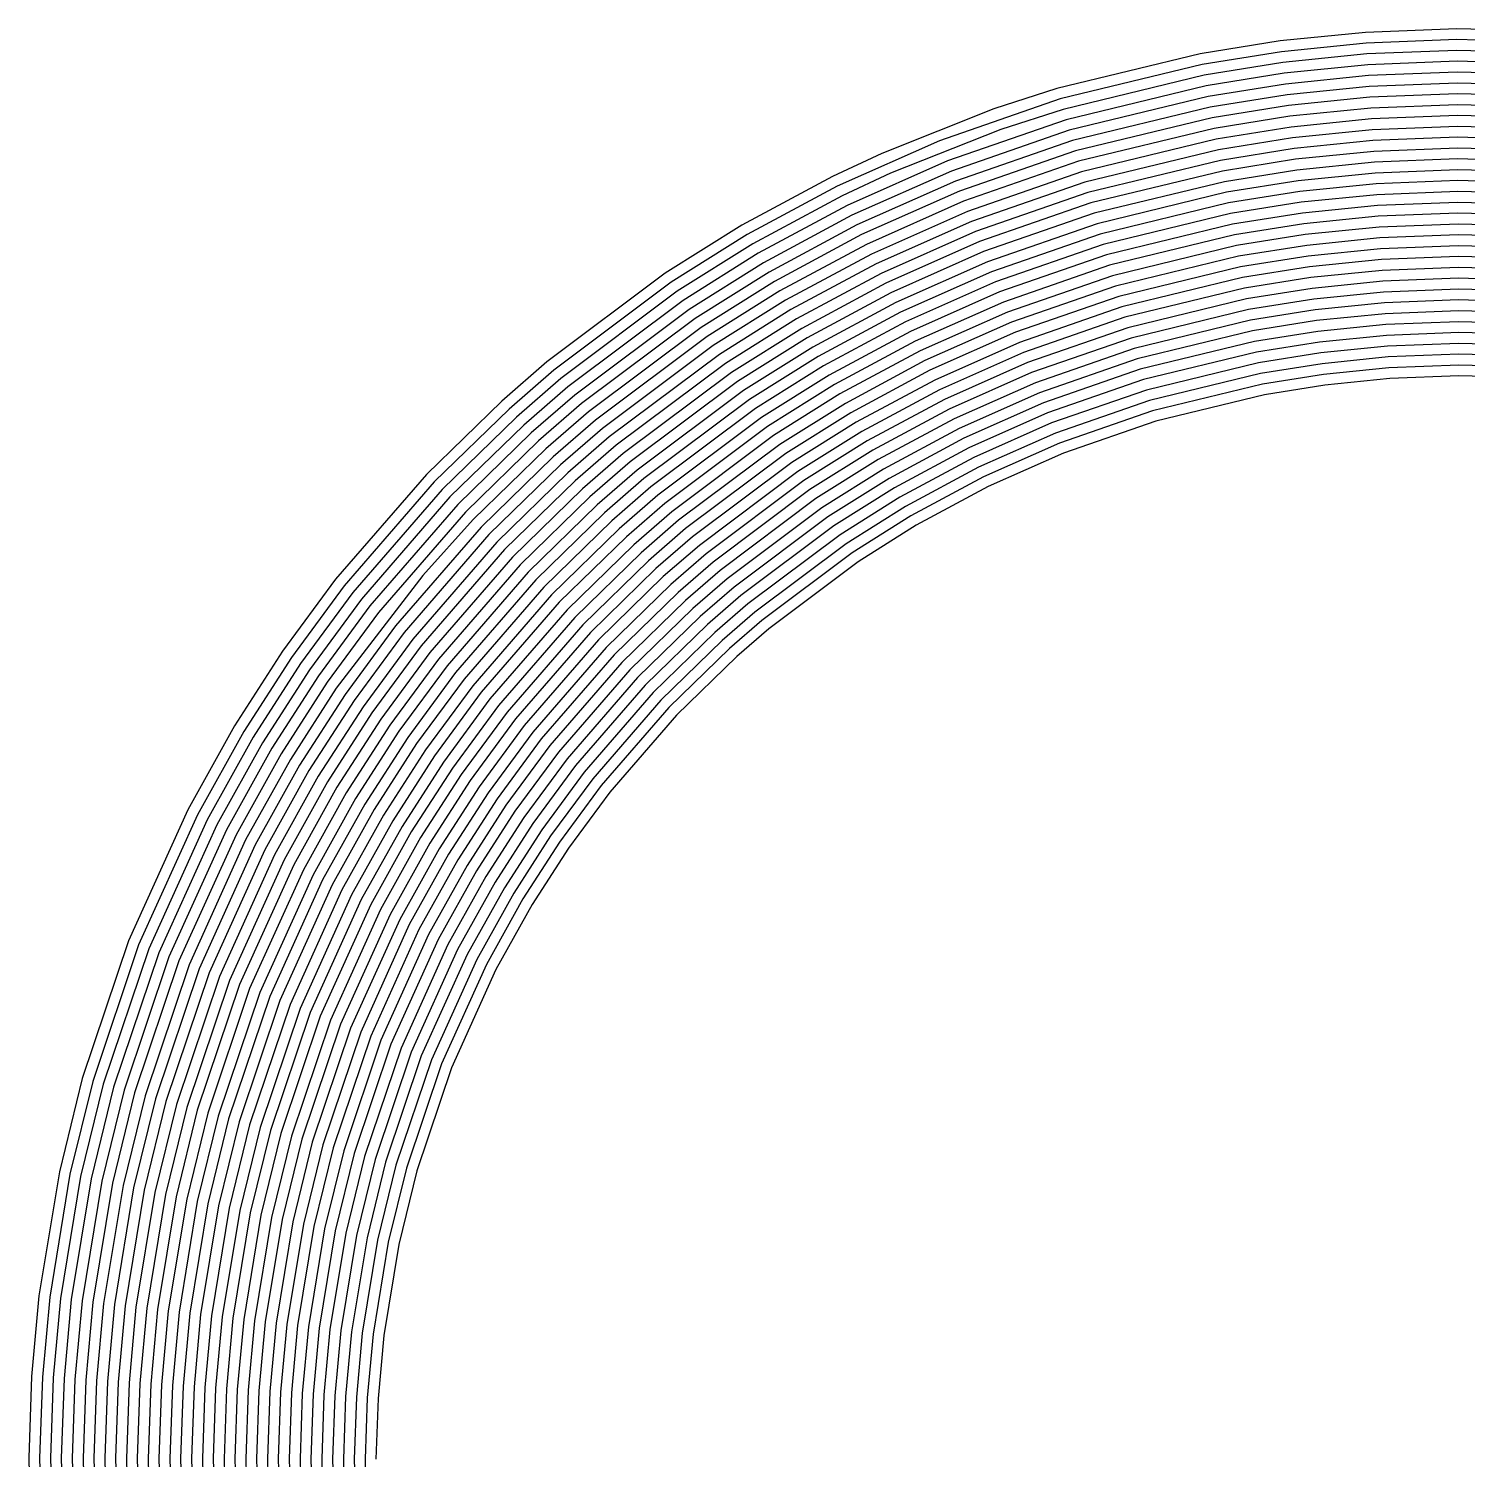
# Model space of a CAD drawing. Header units: metres. Extents: x -19 to 19, y -19.6 to 19.6.
# Drawn here: x 1.018 to 4.997, y -5.221 to -1.264 of the extents above; entities that cross this region are included whole.
import ezdxf

# ---------------------------------------------------------------- set-up
doc = ezdxf.new("R2010")
doc.units = ezdxf.units.M

msp = doc.modelspace()

# ---------------------------------------------------------------- linework, layer by layer
for p, q in [((4.968472, -1.26354, 0.683456), (4.715559, -1.273458, 0.683336)), ((5.239365, -1.27077, 0.683346), (4.968472, -1.26354, 0.683456)), ((4.479372, -1.297357, 0.683025), (4.258759, -1.332679, 0.682552)), ((4.715559, -1.273458, 0.683336), (4.479372, -1.297357, 0.683025)), ((4.717659, -1.303395, 0.682837), (4.483257, -1.327113, 0.682524)), ((4.968659, -1.293552, 0.682958), (4.717659, -1.303395, 0.682837)), ((5.237505, -1.300727, 0.682847), (4.968659, -1.293552, 0.682958)), ((4.258759, -1.332679, 0.682552), (3.862293, -1.428908, 0.681209)), ((4.483257, -1.327113, 0.682524), (4.264311, -1.362168, 0.682049)), ((4.719759, -1.333331, 0.682338), (4.487142, -1.356869, 0.682024)), ((4.968847, -1.323563, 0.68246), (4.719759, -1.333331, 0.682338)), ((5.235645, -1.330684, 0.682348), (4.968847, -1.323563, 0.68246)), ((4.264311, -1.362168, 0.682049), (3.870833, -1.457671, 0.680702)), ((4.269862, -1.391657, 0.681547), (3.879374, -1.486434, 0.680196)), ((4.487142, -1.356869, 0.682024), (4.269862, -1.391657, 0.681547)), ((4.491028, -1.386625, 0.681524), (4.275414, -1.421146, 0.681045)), ((4.721859, -1.363268, 0.681839), (4.491028, -1.386625, 0.681524)), ((4.969035, -1.353575, 0.681961), (4.721859, -1.363268, 0.681839)), ((4.969223, -1.383586, 0.681463), (4.723959, -1.393204, 0.68134)), ((5.233784, -1.360641, 0.681849), (4.969035, -1.353575, 0.681961)), ((5.231924, -1.390597, 0.681351), (4.969223, -1.383586, 0.681463)), ((3.862293, -1.428908, 0.681209), (3.687248, -1.485462, 0.680387)), ((4.275414, -1.421146, 0.681045), (3.887914, -1.515197, 0.67969)), ((4.494913, -1.416381, 0.681023), (4.280966, -1.450635, 0.680543)), ((4.723959, -1.393204, 0.68134), (4.494913, -1.416381, 0.681023)), ((4.726059, -1.423141, 0.680841), (4.498798, -1.446136, 0.680523)), ((4.96941, -1.413598, 0.680964), (4.726059, -1.423141, 0.680841)), ((5.230063, -1.420554, 0.680852), (4.96941, -1.413598, 0.680964)), ((3.870833, -1.457671, 0.680702), (3.537227, -1.573474, 0.678979)), ((4.280966, -1.450635, 0.680543), (3.896454, -1.543961, 0.679184)), ((4.498798, -1.446136, 0.680523), (4.286517, -1.480124, 0.68004)), ((4.728159, -1.453077, 0.680342), (4.502683, -1.475892, 0.680023)), ((4.969598, -1.44361, 0.680466), (4.728159, -1.453077, 0.680342)), ((5.228203, -1.450511, 0.680353), (4.969598, -1.44361, 0.680466)), ((3.687248, -1.485462, 0.680387), (3.377746, -1.608173, 0.678529)), ((3.879374, -1.486434, 0.680196), (3.706974, -1.542134, 0.679371)), ((4.286517, -1.480124, 0.68004), (3.904994, -1.572724, 0.678677)), ((4.292069, -1.509613, 0.679538), (3.913534, -1.601487, 0.678171)), ((4.502683, -1.475892, 0.680023), (4.292069, -1.509613, 0.679538)), ((4.506568, -1.505648, 0.679522), (4.297621, -1.539102, 0.679036)), ((4.730259, -1.483014, 0.679843), (4.506568, -1.505648, 0.679522)), ((4.969786, -1.473621, 0.679968), (4.730259, -1.483014, 0.679843)), ((4.969974, -1.503633, 0.679469), (4.732359, -1.512951, 0.679344)), ((5.226343, -1.480468, 0.679855), (4.969786, -1.473621, 0.679968)), ((5.224482, -1.510425, 0.679356), (4.969974, -1.503633, 0.679469)), ((3.706974, -1.542134, 0.679371), (3.402147, -1.662991, 0.677504)), ((3.887914, -1.515197, 0.67969), (3.559386, -1.629236, 0.67796)), ((3.896454, -1.543961, 0.679184), (3.570466, -1.657118, 0.67745)), ((4.297621, -1.539102, 0.679036), (3.922074, -1.630251, 0.677665)), ((4.510453, -1.535404, 0.679022), (4.303172, -1.568591, 0.678533)), ((4.732359, -1.512951, 0.679344), (4.510453, -1.535404, 0.679022)), ((4.734459, -1.542887, 0.678845), (4.514338, -1.56516, 0.678522)), ((4.970162, -1.533644, 0.678971), (4.734459, -1.542887, 0.678845)), ((5.222622, -1.540382, 0.678857), (4.970162, -1.533644, 0.678971)), ((3.537227, -1.573474, 0.678979), (3.254567, -1.699032, 0.677009)), ((3.904994, -1.572724, 0.678677), (3.581546, -1.684999, 0.67694)), ((4.303172, -1.568591, 0.678533), (3.930614, -1.659014, 0.677159)), ((4.514338, -1.56516, 0.678522), (4.308724, -1.59808, 0.678031)), ((4.736559, -1.572824, 0.678346), (4.518223, -1.594916, 0.678021)), ((4.970349, -1.563656, 0.678472), (4.736559, -1.572824, 0.678346)), ((5.220762, -1.570339, 0.678359), (4.970349, -1.563656, 0.678472)), ((3.377746, -1.608173, 0.678529), (3.241091, -1.672222, 0.677519)), ((3.559386, -1.629236, 0.67796), (3.281519, -1.752653, 0.675989)), ((3.913534, -1.601487, 0.678171), (3.592625, -1.712881, 0.67643)), ((3.922074, -1.630251, 0.677665), (3.603705, -1.740762, 0.67592)), ((4.308724, -1.59808, 0.678031), (3.939155, -1.687777, 0.676653)), ((4.314275, -1.627569, 0.677529), (3.947695, -1.71654, 0.676146)), ((4.518223, -1.594916, 0.678021), (4.314275, -1.627569, 0.677529)), ((4.522108, -1.624672, 0.677521), (4.319827, -1.657058, 0.677026)), ((4.738659, -1.60276, 0.677846), (4.522108, -1.624672, 0.677521)), ((4.970537, -1.593667, 0.677974), (4.738659, -1.60276, 0.677846)), ((4.970725, -1.623679, 0.677476), (4.740759, -1.632697, 0.677347)), ((5.218901, -1.600296, 0.67786), (4.970537, -1.593667, 0.677974)), ((5.217041, -1.630253, 0.677361), (4.970725, -1.623679, 0.677476)), ((3.402147, -1.662991, 0.677504), (3.268043, -1.725843, 0.676499)), ((3.570466, -1.657118, 0.67745), (3.294995, -1.779464, 0.675479)), ((3.930614, -1.659014, 0.677159), (3.614784, -1.768644, 0.675411)), ((4.319827, -1.657058, 0.677026), (3.956235, -1.745304, 0.67564)), ((4.525993, -1.654427, 0.677021), (4.325379, -1.686546, 0.676524)), ((4.740759, -1.632697, 0.677347), (4.525993, -1.654427, 0.677021)), ((4.742859, -1.662633, 0.676848), (4.529878, -1.684183, 0.67652)), ((4.970913, -1.65369, 0.676977), (4.742859, -1.662633, 0.676848)), ((5.21518, -1.660209, 0.676862), (4.970913, -1.65369, 0.676977)), ((3.241091, -1.672222, 0.677519), (2.990432, -1.806885, 0.675301)), ((3.254567, -1.699032, 0.677009), (3.00552, -1.832829, 0.674786)), ((3.581546, -1.684999, 0.67694), (3.308472, -1.806275, 0.674969)), ((3.939155, -1.687777, 0.676653), (3.625864, -1.796525, 0.674901)), ((4.325379, -1.686546, 0.676524), (3.964775, -1.774067, 0.675134)), ((4.529878, -1.684183, 0.67652), (4.33093, -1.716035, 0.676022)), ((4.744959, -1.69257, 0.676349), (4.533764, -1.713939, 0.67602)), ((4.9711, -1.683702, 0.676479), (4.744959, -1.69257, 0.676349)), ((5.21332, -1.690166, 0.676364), (4.9711, -1.683702, 0.676479)), ((3.268043, -1.725843, 0.676499), (3.020607, -1.858774, 0.674271)), ((3.592625, -1.712881, 0.67643), (3.321948, -1.833085, 0.674459)), ((3.603705, -1.740762, 0.67592), (3.335424, -1.859896, 0.673949)), ((3.947695, -1.71654, 0.676146), (3.636943, -1.824407, 0.674391)), ((3.956235, -1.745304, 0.67564), (3.648023, -1.852288, 0.673881)), ((4.33093, -1.716035, 0.676022), (3.973315, -1.80283, 0.674628)), ((4.336482, -1.745524, 0.67552), (3.981855, -1.831593, 0.674122)), ((4.533764, -1.713939, 0.67602), (4.336482, -1.745524, 0.67552)), ((4.537649, -1.743695, 0.67552), (4.342034, -1.775013, 0.675017)), ((4.747059, -1.722506, 0.67585), (4.537649, -1.743695, 0.67552)), ((4.971288, -1.713714, 0.67598), (4.747059, -1.722506, 0.67585)), ((4.971476, -1.743725, 0.675482), (4.749159, -1.752443, 0.675351)), ((5.21146, -1.720123, 0.675865), (4.971288, -1.713714, 0.67598)), ((5.209599, -1.75008, 0.675366), (4.971476, -1.743725, 0.675482)), ((3.281519, -1.752653, 0.675989), (3.035695, -1.884718, 0.673756)), ((3.294995, -1.779464, 0.675479), (3.050782, -1.910663, 0.673241)), ((3.614784, -1.768644, 0.675411), (3.3489, -1.886706, 0.673439)), ((3.964775, -1.774067, 0.675134), (3.659103, -1.88017, 0.673372)), ((4.342034, -1.775013, 0.675017), (3.990396, -1.860357, 0.673615)), ((4.541534, -1.773451, 0.675019), (4.347585, -1.804502, 0.674515)), ((4.749159, -1.752443, 0.675351), (4.541534, -1.773451, 0.675019)), ((4.751259, -1.782379, 0.674852), (4.545419, -1.803207, 0.674519)), ((4.971664, -1.773737, 0.674983), (4.751259, -1.782379, 0.674852)), ((5.207739, -1.780037, 0.674868), (4.971664, -1.773737, 0.674983)), ((2.990432, -1.806885, 0.675301), (2.778163, -1.940018, 0.672989)), ((3.308472, -1.806275, 0.674969), (3.06587, -1.936608, 0.672726)), ((3.625864, -1.796525, 0.674901), (3.362376, -1.913517, 0.672929)), ((3.636943, -1.824407, 0.674391), (3.375853, -1.940327, 0.672419)), ((3.973315, -1.80283, 0.674628), (3.670182, -1.908051, 0.672862)), ((4.347585, -1.804502, 0.674515), (3.998936, -1.88912, 0.673109)), ((4.545419, -1.803207, 0.674519), (4.353137, -1.833991, 0.674013)), ((4.753359, -1.812316, 0.674353), (4.549304, -1.832963, 0.674019)), ((4.971852, -1.803748, 0.674485), (4.753359, -1.812316, 0.674353)), ((5.205879, -1.809994, 0.674369), (4.971852, -1.803748, 0.674485)), ((3.00552, -1.832829, 0.674786), (2.794853, -1.964956, 0.672475)), ((3.020607, -1.858774, 0.674271), (2.811544, -1.989895, 0.67196)), ((3.321948, -1.833085, 0.674459), (3.080957, -1.962552, 0.672211)), ((3.335424, -1.859896, 0.673949), (3.096045, -1.988497, 0.671696)), ((3.648023, -1.852288, 0.673881), (3.389329, -1.967138, 0.671909)), ((3.981855, -1.831593, 0.674122), (3.681262, -1.935933, 0.672352)), ((3.990396, -1.860357, 0.673615), (3.692341, -1.963814, 0.671842)), ((4.353137, -1.833991, 0.674013), (4.007476, -1.917883, 0.672603)), ((4.358688, -1.86348, 0.67351), (4.016016, -1.946647, 0.672097)), ((4.549304, -1.832963, 0.674019), (4.358688, -1.86348, 0.67351)), ((4.553189, -1.862718, 0.673519), (4.36424, -1.892969, 0.673008)), ((4.755459, -1.842252, 0.673854), (4.553189, -1.862718, 0.673519)), ((4.972039, -1.83376, 0.673987), (4.755459, -1.842252, 0.673854)), ((4.972227, -1.863771, 0.673488), (4.757559, -1.872189, 0.673355)), ((5.204018, -1.839951, 0.67387), (4.972039, -1.83376, 0.673987)), ((5.202158, -1.869908, 0.673371), (4.972227, -1.863771, 0.673488)), ((3.035695, -1.884718, 0.673756), (2.828235, -2.014834, 0.671446)), ((3.3489, -1.886706, 0.673439), (3.111132, -2.014441, 0.671182)), ((3.659103, -1.88017, 0.673372), (3.402805, -1.993948, 0.671399)), ((3.670182, -1.908051, 0.672862), (3.416281, -2.020759, 0.670889)), ((3.998936, -1.88912, 0.673109), (3.703421, -1.991696, 0.671332)), ((4.36424, -1.892969, 0.673008), (4.024556, -1.97541, 0.67159)), ((4.557074, -1.892474, 0.673018), (4.369792, -1.922458, 0.672506)), ((4.757559, -1.872189, 0.673355), (4.557074, -1.892474, 0.673018)), ((4.759659, -1.902126, 0.672856), (4.560959, -1.92223, 0.672518)), ((4.972415, -1.893783, 0.67299), (4.759659, -1.902126, 0.672856)), ((5.200298, -1.899864, 0.672873), (4.972415, -1.893783, 0.67299)), ((2.778163, -1.940018, 0.672989), (2.451463, -2.184764, 0.668424)), ((3.050782, -1.910663, 0.673241), (2.844925, -2.039773, 0.670932)), ((3.06587, -1.936608, 0.672726), (2.861616, -2.064712, 0.670417)), ((3.362376, -1.913517, 0.672929), (3.12622, -2.040386, 0.670667)), ((3.375853, -1.940327, 0.672419), (3.141307, -2.06633, 0.670152)), ((3.681262, -1.935933, 0.672352), (3.429757, -2.04757, 0.670379)), ((4.007476, -1.917883, 0.672603), (3.7145, -2.019577, 0.670823)), ((4.016016, -1.946647, 0.672097), (3.72558, -2.047459, 0.670313)), ((4.369792, -1.922458, 0.672506), (4.033096, -2.004173, 0.671084)), ((4.560959, -1.92223, 0.672518), (4.375343, -1.951947, 0.672003)), ((4.761759, -1.932062, 0.672357), (4.564844, -1.951986, 0.672018)), ((4.972603, -1.923794, 0.672491), (4.761759, -1.932062, 0.672357)), ((5.198437, -1.929821, 0.672374), (4.972603, -1.923794, 0.672491)), ((2.794853, -1.964956, 0.672475), (2.470629, -2.207847, 0.667915)), ((3.080957, -1.962552, 0.672211), (2.878306, -2.08965, 0.669903)), ((3.096045, -1.988497, 0.671696), (2.894997, -2.114589, 0.669388)), ((3.389329, -1.967138, 0.671909), (3.156395, -2.092275, 0.669637)), ((3.692341, -1.963814, 0.671842), (3.443234, -2.07438, 0.669869)), ((4.024556, -1.97541, 0.67159), (3.73666, -2.07534, 0.669803)), ((4.375343, -1.951947, 0.672003), (4.041637, -2.032936, 0.670578)), ((4.380895, -1.981436, 0.671501), (4.050177, -2.0617, 0.670072)), ((4.564844, -1.951986, 0.672018), (4.380895, -1.981436, 0.671501)), ((4.568729, -1.981742, 0.671517), (4.386447, -2.010925, 0.670999)), ((4.763859, -1.961999, 0.671858), (4.568729, -1.981742, 0.671517)), ((4.97279, -1.953806, 0.671993), (4.763859, -1.961999, 0.671858)), ((4.972978, -1.983818, 0.671495), (4.765959, -1.991935, 0.671358)), ((5.196577, -1.959778, 0.671875), (4.97279, -1.953806, 0.671993)), ((5.194716, -1.989735, 0.671377), (4.972978, -1.983818, 0.671495)), ((2.811544, -1.989895, 0.67196), (2.489795, -2.230931, 0.667405)), ((2.828235, -2.014834, 0.671446), (2.508961, -2.254014, 0.666895)), ((3.111132, -2.014441, 0.671182), (2.911687, -2.139528, 0.668874)), ((3.402805, -1.993948, 0.671399), (3.171482, -2.118219, 0.669122)), ((3.416281, -2.020759, 0.670889), (3.18657, -2.144164, 0.668607)), ((3.703421, -1.991696, 0.671332), (3.45671, -2.101191, 0.669359)), ((3.7145, -2.019577, 0.670823), (3.470186, -2.128001, 0.668849)), ((4.033096, -2.004173, 0.671084), (3.747739, -2.103222, 0.669293)), ((4.386447, -2.010925, 0.670999), (4.058717, -2.090463, 0.669566)), ((4.572614, -2.011498, 0.671017), (4.391998, -2.040414, 0.670497)), ((4.765959, -1.991935, 0.671358), (4.572614, -2.011498, 0.671017)), ((4.768059, -2.021872, 0.670859), (4.576499, -2.041254, 0.670517)), ((4.973166, -2.013829, 0.670996), (4.768059, -2.021872, 0.670859)), ((5.192856, -2.019692, 0.670878), (4.973166, -2.013829, 0.670996)), ((2.844925, -2.039773, 0.670932), (2.528127, -2.277098, 0.666386)), ((2.861616, -2.064712, 0.670417), (2.547294, -2.300181, 0.665876)), ((3.12622, -2.040386, 0.670667), (2.928378, -2.164467, 0.668359)), ((3.141307, -2.06633, 0.670152), (2.945068, -2.189406, 0.667845)), ((3.429757, -2.04757, 0.670379), (3.201657, -2.170108, 0.668092)), ((3.72558, -2.047459, 0.670313), (3.483662, -2.154812, 0.668338)), ((4.041637, -2.032936, 0.670578), (3.758819, -2.131103, 0.668783)), ((4.050177, -2.0617, 0.670072), (3.769898, -2.158985, 0.668274)), ((4.391998, -2.040414, 0.670497), (4.067257, -2.119226, 0.669059)), ((4.576499, -2.041254, 0.670517), (4.39755, -2.069903, 0.669994)), ((4.770159, -2.051808, 0.67036), (4.580385, -2.071009, 0.670016)), ((4.973354, -2.043841, 0.670498), (4.770159, -2.051808, 0.67036)), ((5.190996, -2.049649, 0.670379), (4.973354, -2.043841, 0.670498)), ((2.878306, -2.08965, 0.669903), (2.56646, -2.323265, 0.665367)), ((3.156395, -2.092275, 0.669637), (2.961759, -2.214344, 0.667331)), ((3.443234, -2.07438, 0.669869), (3.216745, -2.196053, 0.667577)), ((3.45671, -2.101191, 0.669359), (3.231832, -2.221997, 0.667062)), ((3.73666, -2.07534, 0.669803), (3.497138, -2.181622, 0.667828)), ((3.747739, -2.103222, 0.669293), (3.510615, -2.208433, 0.667318)), ((4.058717, -2.090463, 0.669566), (3.780978, -2.186866, 0.667764)), ((4.39755, -2.069903, 0.669994), (4.075797, -2.147989, 0.668553)), ((4.403101, -2.099392, 0.669492), (4.084337, -2.176753, 0.668047)), ((4.580385, -2.071009, 0.670016), (4.403101, -2.099392, 0.669492)), ((4.58427, -2.100765, 0.669516), (4.408653, -2.12888, 0.66899)), ((4.772259, -2.081745, 0.669861), (4.58427, -2.100765, 0.669516)), ((4.973542, -2.073852, 0.669999), (4.772259, -2.081745, 0.669861)), ((4.973729, -2.103864, 0.669501), (4.774359, -2.111681, 0.669362)), ((5.189135, -2.079606, 0.66988), (4.973542, -2.073852, 0.669999)), ((5.187275, -2.109563, 0.669382), (4.973729, -2.103864, 0.669501)), ((2.894997, -2.114589, 0.669388), (2.585626, -2.346348, 0.664857)), ((2.911687, -2.139528, 0.668874), (2.604792, -2.369432, 0.664348)), ((3.171482, -2.118219, 0.669122), (2.978449, -2.239283, 0.666816)), ((3.18657, -2.144164, 0.668607), (2.99514, -2.264222, 0.666302)), ((3.470186, -2.128001, 0.668849), (3.24692, -2.247942, 0.666547)), ((3.758819, -2.131103, 0.668783), (3.524091, -2.235243, 0.666808)), ((4.067257, -2.119226, 0.669059), (3.792057, -2.214748, 0.667254)), ((4.075797, -2.147989, 0.668553), (3.803137, -2.242629, 0.666744)), ((4.408653, -2.12888, 0.66899), (4.092878, -2.205516, 0.667541)), ((4.588155, -2.130521, 0.669016), (4.414205, -2.158369, 0.668487)), ((4.774359, -2.111681, 0.669362), (4.588155, -2.130521, 0.669016)), ((4.776459, -2.141618, 0.668863), (4.59204, -2.160277, 0.668515)), ((4.973917, -2.133875, 0.669003), (4.776459, -2.141618, 0.668863)), ((5.185415, -2.139519, 0.668883), (4.973917, -2.133875, 0.669003)), ((2.451463, -2.184764, 0.668424), (2.326278, -2.293478, 0.666268)), ((2.928378, -2.164467, 0.668359), (2.623959, -2.392515, 0.663838)), ((3.201657, -2.170108, 0.668092), (3.01183, -2.289161, 0.665787)), ((3.483662, -2.154812, 0.668338), (3.262007, -2.273886, 0.666033)), ((3.497138, -2.181622, 0.667828), (3.277095, -2.299831, 0.665518)), ((3.769898, -2.158985, 0.668274), (3.537567, -2.262054, 0.666298)), ((3.780978, -2.186866, 0.667764), (3.551043, -2.288865, 0.665788)), ((4.084337, -2.176753, 0.668047), (3.814217, -2.270511, 0.666235)), ((4.414205, -2.158369, 0.668487), (4.101418, -2.234279, 0.667034)), ((4.419756, -2.187858, 0.667985), (4.109958, -2.263043, 0.666528)), ((4.59204, -2.160277, 0.668515), (4.419756, -2.187858, 0.667985)), ((4.778559, -2.171554, 0.668364), (4.595925, -2.190033, 0.668015)), ((4.974105, -2.163887, 0.668504), (4.778559, -2.171554, 0.668364)), ((5.183554, -2.169476, 0.668384), (4.974105, -2.163887, 0.668504)), ((2.470629, -2.207847, 0.667915), (2.346601, -2.315557, 0.665764)), ((2.945068, -2.189406, 0.667845), (2.643125, -2.415599, 0.663328)), ((2.961759, -2.214344, 0.667331), (2.662291, -2.438682, 0.662819)), ((3.216745, -2.196053, 0.667577), (3.028521, -2.3141, 0.665273)), ((3.231832, -2.221997, 0.667062), (3.045211, -2.339038, 0.664758)), ((3.510615, -2.208433, 0.667318), (3.292182, -2.325775, 0.665003)), ((3.792057, -2.214748, 0.667254), (3.564519, -2.315675, 0.665278)), ((4.092878, -2.205516, 0.667541), (3.825296, -2.298392, 0.665725)), ((4.425308, -2.217347, 0.667483), (4.118498, -2.291806, 0.666022)), ((4.595925, -2.190033, 0.668015), (4.425308, -2.217347, 0.667483)), ((4.59981, -2.219789, 0.667515), (4.43086, -2.246836, 0.66698)), ((4.780659, -2.201491, 0.667865), (4.59981, -2.219789, 0.667515)), ((4.974293, -2.193898, 0.668006), (4.780659, -2.201491, 0.667865)), ((4.97448, -2.22391, 0.667507), (4.782759, -2.231428, 0.667366)), ((5.181694, -2.199433, 0.667886), (4.974293, -2.193898, 0.668006)), ((5.179833, -2.22939, 0.667387), (4.97448, -2.22391, 0.667507)), ((2.489795, -2.230931, 0.667405), (2.366923, -2.337636, 0.665261)), ((2.508961, -2.254014, 0.666895), (2.387245, -2.359715, 0.664757)), ((2.978449, -2.239283, 0.666816), (2.681457, -2.461765, 0.662309)), ((2.99514, -2.264222, 0.666302), (2.700623, -2.484849, 0.6618)), ((3.24692, -2.247942, 0.666547), (3.061902, -2.363977, 0.664244)), ((3.524091, -2.235243, 0.666808), (3.30727, -2.35172, 0.664488)), ((3.537567, -2.262054, 0.666298), (3.322357, -2.377664, 0.663973)), ((3.803137, -2.242629, 0.666744), (3.577996, -2.342486, 0.664768)), ((4.101418, -2.234279, 0.667034), (3.836376, -2.326274, 0.665215)), ((4.109958, -2.263043, 0.666528), (3.847455, -2.354155, 0.664705)), ((4.43086, -2.246836, 0.66698), (4.127038, -2.320569, 0.665516)), ((4.603695, -2.249545, 0.667014), (4.436411, -2.276325, 0.666478)), ((4.782759, -2.231428, 0.667366), (4.603695, -2.249545, 0.667014)), ((2.326278, -2.293478, 0.666268), (2.11799, -2.49643, 0.662033)), ((2.528127, -2.277098, 0.666386), (2.407568, -2.381794, 0.664254)), ((2.547294, -2.300181, 0.665876), (2.42789, -2.403873, 0.66375)), ((3.01183, -2.289161, 0.665787), (2.71979, -2.507932, 0.66129)), ((3.262007, -2.273886, 0.666033), (3.078592, -2.388916, 0.66373)), ((3.277095, -2.299831, 0.665518), (3.095283, -2.413855, 0.663215)), ((3.551043, -2.288865, 0.665788), (3.337445, -2.403609, 0.663458)), ((3.814217, -2.270511, 0.666235), (3.591472, -2.369296, 0.664258)), ((3.825296, -2.298392, 0.665725), (3.604948, -2.396107, 0.663748)), ((4.118498, -2.291806, 0.666022), (3.858535, -2.382037, 0.664195)), ((4.436411, -2.276325, 0.666478), (4.135578, -2.349332, 0.66501)), ((2.346601, -2.315557, 0.665764), (2.139616, -2.517238, 0.661535)), ((2.366923, -2.337636, 0.665261), (2.161242, -2.538046, 0.661038)), ((2.56646, -2.323265, 0.665367), (2.448213, -2.425953, 0.663247)), ((2.585626, -2.346348, 0.664857), (2.468535, -2.448032, 0.662743)), ((3.028521, -2.3141, 0.665273), (2.738956, -2.531016, 0.660781)), ((3.045211, -2.339038, 0.664758), (2.758122, -2.554099, 0.660271)), ((3.292182, -2.325775, 0.665003), (3.111973, -2.438794, 0.662701)), ((3.564519, -2.315675, 0.665278), (3.352532, -2.429554, 0.662943)), ((3.577996, -2.342486, 0.664768), (3.36762, -2.455498, 0.662428)), ((3.836376, -2.326274, 0.665215), (3.618424, -2.422917, 0.663238)), ((4.127038, -2.320569, 0.665516), (3.869614, -2.409918, 0.663686)), ((2.387245, -2.359715, 0.664757), (2.182869, -2.558854, 0.66054)), ((2.407568, -2.381794, 0.664254), (2.204495, -2.579662, 0.660043)), ((2.604792, -2.369432, 0.664348), (2.488857, -2.470111, 0.66224)), ((3.061902, -2.363977, 0.664244), (2.777288, -2.577183, 0.659762)), ((3.30727, -2.35172, 0.664488), (3.128664, -2.463732, 0.662186)), ((3.322357, -2.377664, 0.663973), (3.145354, -2.488671, 0.661672)), ((3.591472, -2.369296, 0.664258), (3.382707, -2.481443, 0.661913)), ((3.847455, -2.354155, 0.664705), (3.6319, -2.449728, 0.662728)), ((3.858535, -2.382037, 0.664195), (3.645377, -2.476538, 0.662218)), ((4.135578, -2.349332, 0.66501), (3.880694, -2.4378, 0.663176)), ((2.42789, -2.403873, 0.66375), (2.226122, -2.60047, 0.659545)), ((2.448213, -2.425953, 0.663247), (2.247748, -2.621278, 0.659048)), ((2.623959, -2.392515, 0.663838), (2.50918, -2.49219, 0.661736)), ((2.643125, -2.415599, 0.663328), (2.529502, -2.514269, 0.661233)), ((3.078592, -2.388916, 0.66373), (2.796455, -2.600266, 0.659252)), ((3.095283, -2.413855, 0.663215), (2.815621, -2.62335, 0.658742)), ((3.337445, -2.403609, 0.663458), (3.162045, -2.51361, 0.661157)), ((3.604948, -2.396107, 0.663748), (3.397795, -2.507387, 0.661398)), ((3.618424, -2.422917, 0.663238), (3.412882, -2.533332, 0.660884)), ((3.869614, -2.409918, 0.663686), (3.658853, -2.503349, 0.661708)), ((2.468535, -2.448032, 0.662743), (2.269374, -2.642087, 0.658551)), ((2.662291, -2.438682, 0.662819), (2.549824, -2.536348, 0.66073)), ((2.681457, -2.461765, 0.662309), (2.570147, -2.558427, 0.660226)), ((3.111973, -2.438794, 0.662701), (2.834787, -2.646433, 0.658233)), ((3.128664, -2.463732, 0.662186), (2.853953, -2.669517, 0.657723)), ((3.352532, -2.429554, 0.662943), (3.178735, -2.538549, 0.660643)), ((3.36762, -2.455498, 0.662428), (3.195426, -2.563487, 0.660129)), ((3.6319, -2.449728, 0.662728), (3.42797, -2.559276, 0.660369)), ((3.880694, -2.4378, 0.663176), (3.672329, -2.53016, 0.661198)), ((2.11799, -2.49643, 0.662033), (1.866831, -2.786494, 0.655494)), ((2.488857, -2.470111, 0.66224), (2.291001, -2.662895, 0.658053)), ((2.50918, -2.49219, 0.661736), (2.312627, -2.683703, 0.657556)), ((2.700623, -2.484849, 0.6618), (2.590469, -2.580506, 0.659723)), ((3.145354, -2.488671, 0.661672), (2.87312, -2.6926, 0.657214)), ((3.382707, -2.481443, 0.661913), (3.212116, -2.588426, 0.659614)), ((3.645377, -2.476538, 0.662218), (3.443057, -2.585221, 0.659854)), ((3.658853, -2.503349, 0.661708), (3.458145, -2.611165, 0.659339)), ((2.139616, -2.517238, 0.661535), (1.890537, -2.80489, 0.655022)), ((2.161242, -2.538046, 0.661038), (1.914242, -2.823286, 0.65455)), ((2.529502, -2.514269, 0.661233), (2.334253, -2.704511, 0.657058)), ((2.549824, -2.536348, 0.66073), (2.35588, -2.725319, 0.656561)), ((2.71979, -2.507932, 0.66129), (2.610792, -2.602585, 0.659219)), ((2.738956, -2.531016, 0.660781), (2.631114, -2.624665, 0.658716)), ((3.162045, -2.51361, 0.661157), (2.892286, -2.715684, 0.656704)), ((3.178735, -2.538549, 0.660643), (2.911452, -2.738767, 0.656195)), ((3.397795, -2.507387, 0.661398), (3.228807, -2.613365, 0.6591)), ((3.412882, -2.533332, 0.660884), (3.245497, -2.638304, 0.658585)), ((3.672329, -2.53016, 0.661198), (3.473232, -2.63711, 0.658824)), ((2.182869, -2.558854, 0.66054), (1.937948, -2.841682, 0.654078)), ((2.204495, -2.579662, 0.660043), (1.961654, -2.860079, 0.653607)), ((2.570147, -2.558427, 0.660226), (2.377506, -2.746127, 0.656063)), ((2.590469, -2.580506, 0.659723), (2.399133, -2.766935, 0.655566)), ((2.758122, -2.554099, 0.660271), (2.651436, -2.646744, 0.658212)), ((2.777288, -2.577183, 0.659762), (2.671759, -2.668823, 0.657709)), ((3.195426, -2.563487, 0.660129), (2.930618, -2.761851, 0.655685)), ((3.42797, -2.559276, 0.660369), (3.262188, -2.663243, 0.658071)), ((3.443057, -2.585221, 0.659854), (3.278878, -2.688181, 0.657556)), ((2.226122, -2.60047, 0.659545), (1.98536, -2.878475, 0.653135)), ((2.247748, -2.621278, 0.659048), (2.107869, -2.776211, 0.655534)), ((2.610792, -2.602585, 0.659219), (2.420759, -2.787743, 0.655068)), ((2.631114, -2.624665, 0.658716), (2.442385, -2.808551, 0.654571)), ((2.796455, -2.600266, 0.659252), (2.692081, -2.690902, 0.657205)), ((2.815621, -2.62335, 0.658742), (2.712404, -2.712981, 0.656702)), ((3.212116, -2.588426, 0.659614), (2.949784, -2.784934, 0.655175)), ((3.228807, -2.613365, 0.6591), (2.968951, -2.808017, 0.654666)), ((3.458145, -2.611165, 0.659339), (3.295569, -2.71312, 0.657042)), ((2.269374, -2.642087, 0.658551), (2.032772, -2.915267, 0.652191)), ((2.291001, -2.662895, 0.658053), (2.056477, -2.933663, 0.651719)), ((2.651436, -2.646744, 0.658212), (2.464012, -2.829359, 0.654073)), ((2.834787, -2.646433, 0.658233), (2.732726, -2.73506, 0.656198)), ((3.245497, -2.638304, 0.658585), (2.988117, -2.831101, 0.654156)), ((3.262188, -2.663243, 0.658071), (3.007283, -2.854184, 0.653647)), ((3.473232, -2.63711, 0.658824), (3.312259, -2.738059, 0.656528)), ((2.312627, -2.683703, 0.657556), (2.080183, -2.952059, 0.651248)), ((2.334253, -2.704511, 0.657058), (2.103889, -2.970455, 0.650776)), ((2.671759, -2.668823, 0.657709), (2.485638, -2.850167, 0.653576)), ((2.692081, -2.690902, 0.657205), (2.507264, -2.870975, 0.653079)), ((2.853953, -2.669517, 0.657723), (2.753048, -2.757139, 0.655695)), ((2.87312, -2.6926, 0.657214), (2.773371, -2.779218, 0.655191)), ((3.278878, -2.688181, 0.657556), (3.026449, -2.877268, 0.653137)), ((2.35588, -2.725319, 0.656561), (2.127595, -2.988851, 0.650304)), ((2.712404, -2.712981, 0.656702), (2.528891, -2.891783, 0.652581)), ((2.732726, -2.73506, 0.656198), (2.550517, -2.912591, 0.652084)), ((2.892286, -2.715684, 0.656704), (2.793693, -2.801297, 0.654688)), ((2.911452, -2.738767, 0.656195), (2.814016, -2.823376, 0.654184)), ((3.295569, -2.71312, 0.657042), (3.045616, -2.900351, 0.652628)), ((3.312259, -2.738059, 0.656528), (3.064782, -2.923435, 0.652118)), ((2.107869, -2.776211, 0.655534), (1.868477, -3.087939, 0.647934)), ((2.377506, -2.746127, 0.656063), (2.151301, -3.007247, 0.649832)), ((2.399133, -2.766935, 0.655566), (2.175007, -3.025643, 0.649361)), ((2.753048, -2.757139, 0.655695), (2.572144, -2.933399, 0.651586)), ((2.773371, -2.779218, 0.655191), (2.59377, -2.954207, 0.651089)), ((2.930618, -2.761851, 0.655685), (2.834338, -2.845456, 0.653681)), ((2.949784, -2.784934, 0.655175), (2.85466, -2.867535, 0.653178)), ((1.866831, -2.786494, 0.655494), (1.720175, -2.985812, 0.650675)), ((1.890537, -2.80489, 0.655022), (1.744892, -3.002833, 0.650218)), ((1.914242, -2.823286, 0.65455), (1.769609, -3.019854, 0.649761)), ((2.420759, -2.787743, 0.655068), (2.198712, -3.044039, 0.648889)), ((2.442385, -2.808551, 0.654571), (2.222418, -3.062435, 0.648417)), ((2.793693, -2.801297, 0.654688), (2.615396, -2.975015, 0.650591)), ((2.814016, -2.823376, 0.654184), (2.637023, -2.995823, 0.650094)), ((2.968951, -2.808017, 0.654666), (2.874983, -2.889614, 0.652674)), ((1.937948, -2.841682, 0.654078), (1.794326, -3.036875, 0.649304)), ((1.961654, -2.860079, 0.653607), (1.819043, -3.053896, 0.648848)), ((2.464012, -2.829359, 0.654073), (2.246124, -3.080831, 0.647945)), ((2.485638, -2.850167, 0.653576), (2.26983, -3.099227, 0.647474)), ((2.834338, -2.845456, 0.653681), (2.658649, -3.016631, 0.649596)), ((2.988117, -2.831101, 0.654156), (2.895305, -2.911693, 0.652171)), ((3.007283, -2.854184, 0.653647), (2.915628, -2.933772, 0.651684)), ((1.98536, -2.878475, 0.653135), (1.84376, -3.070918, 0.648391)), ((2.507264, -2.870975, 0.653079), (2.293536, -3.117623, 0.647002)), ((2.528891, -2.891783, 0.652581), (2.317241, -3.136019, 0.64653)), ((2.85466, -2.867535, 0.653178), (2.680275, -3.037439, 0.649099)), ((2.874983, -2.889614, 0.652674), (2.701902, -3.058248, 0.648602)), ((3.026449, -2.877268, 0.653137), (2.93595, -2.955852, 0.651199)), ((3.045616, -2.900351, 0.652628), (2.956272, -2.977931, 0.650714)), ((2.032772, -2.915267, 0.652191), (1.893194, -3.10496, 0.647477)), ((2.056477, -2.933663, 0.651719), (1.917912, -3.121981, 0.64702)), ((2.550517, -2.912591, 0.652084), (2.340947, -3.154415, 0.646058)), ((2.572144, -2.933399, 0.651586), (2.364653, -3.172811, 0.645587)), ((2.895305, -2.911693, 0.652171), (2.723528, -3.079056, 0.648104)), ((2.915628, -2.933772, 0.651684), (2.745155, -3.099864, 0.647607)), ((3.064782, -2.923435, 0.652118), (2.976595, -3.000011, 0.650229)), ((2.080183, -2.952059, 0.651248), (1.942629, -3.139002, 0.646563)), ((2.103889, -2.970455, 0.650776), (1.967346, -3.156023, 0.646107)), ((2.59377, -2.954207, 0.651089), (2.388359, -3.191208, 0.645115)), ((2.615396, -2.975015, 0.650591), (2.412065, -3.209604, 0.644643)), ((2.93595, -2.955852, 0.651199), (2.766781, -3.120672, 0.647109)), ((2.956272, -2.977931, 0.650714), (2.788407, -3.14148, 0.646612)), ((1.720175, -2.985812, 0.650675), (1.587106, -3.192327, 0.645403)), ((1.744892, -3.002833, 0.650218), (1.612848, -3.207757, 0.644971)), ((1.769609, -3.019854, 0.649761), (1.63859, -3.223187, 0.64454)), ((2.127595, -2.988851, 0.650304), (1.992063, -3.173044, 0.64565)), ((2.151301, -3.007247, 0.649832), (2.01678, -3.190066, 0.645193)), ((2.637023, -2.995823, 0.650094), (2.435771, -3.228, 0.644171)), ((2.658649, -3.016631, 0.649596), (2.459476, -3.246396, 0.6437)), ((2.976595, -3.000011, 0.650229), (2.810034, -3.162288, 0.646114)), ((1.794326, -3.036875, 0.649304), (1.664332, -3.238617, 0.644109)), ((1.819043, -3.053896, 0.648848), (1.690075, -3.254047, 0.643678)), ((2.175007, -3.025643, 0.649361), (2.041497, -3.207087, 0.644736)), ((2.198712, -3.044039, 0.648889), (2.066214, -3.224108, 0.644279)), ((2.222418, -3.062435, 0.648417), (2.090931, -3.241129, 0.643823)), ((2.680275, -3.037439, 0.649099), (2.483182, -3.264792, 0.643228)), ((2.701902, -3.058248, 0.648602), (2.506888, -3.283188, 0.642756)), ((1.84376, -3.070918, 0.648391), (1.715817, -3.269477, 0.643247)), ((1.868477, -3.087939, 0.647934), (1.741559, -3.284907, 0.642816)), ((2.246124, -3.080831, 0.647945), (2.115649, -3.25815, 0.643366)), ((2.26983, -3.099227, 0.647474), (2.140366, -3.275171, 0.642909)), ((2.723528, -3.079056, 0.648104), (2.530594, -3.301584, 0.642284)), ((2.745155, -3.099864, 0.647607), (2.5543, -3.31998, 0.641812)), ((1.893194, -3.10496, 0.647477), (1.767301, -3.300337, 0.642385)), ((1.917912, -3.121981, 0.64702), (1.793043, -3.315767, 0.641953)), ((1.942629, -3.139002, 0.646563), (1.818785, -3.331197, 0.641522)), ((2.293536, -3.117623, 0.647002), (2.165083, -3.292192, 0.642452)), ((2.317241, -3.136019, 0.64653), (2.1898, -3.309213, 0.641995)), ((2.766781, -3.120672, 0.647109), (2.578006, -3.338376, 0.641341)), ((2.788407, -3.14148, 0.646612), (2.601711, -3.356772, 0.640869)), ((1.967346, -3.156023, 0.646107), (1.844527, -3.346627, 0.641091)), ((1.992063, -3.173044, 0.64565), (1.870269, -3.362057, 0.64066)), ((2.340947, -3.154415, 0.646058), (2.214517, -3.326235, 0.641539)), ((2.364653, -3.172811, 0.645587), (2.239234, -3.343256, 0.641082)), ((2.810034, -3.162288, 0.646114), (2.625417, -3.375168, 0.640397)), ((1.587106, -3.192327, 0.645403), (1.458054, -3.424007, 0.639144)), ((1.612848, -3.207757, 0.644971), (1.48469, -3.437831, 0.638738)), ((1.63859, -3.223187, 0.64454), (1.511327, -3.451655, 0.638331)), ((2.01678, -3.190066, 0.645193), (1.896011, -3.377487, 0.640229)), ((2.041497, -3.207087, 0.644736), (1.921753, -3.392917, 0.639798)), ((2.388359, -3.191208, 0.645115), (2.263951, -3.360277, 0.640625)), ((2.412065, -3.209604, 0.644643), (2.288669, -3.377298, 0.640168)), ((1.664332, -3.238617, 0.644109), (1.537963, -3.465479, 0.637924)), ((1.690075, -3.254047, 0.643678), (1.564599, -3.479304, 0.637518)), ((2.066214, -3.224108, 0.644279), (1.947495, -3.408347, 0.639367)), ((2.090931, -3.241129, 0.643823), (1.973238, -3.423777, 0.638935)), ((2.115649, -3.25815, 0.643366), (1.99898, -3.439208, 0.638504)), ((2.435771, -3.228, 0.644171), (2.313386, -3.394319, 0.639711)), ((2.459476, -3.246396, 0.6437), (2.338103, -3.41134, 0.639255)), ((1.715817, -3.269477, 0.643247), (1.591236, -3.493128, 0.637111)), ((1.741559, -3.284907, 0.642816), (1.617872, -3.506952, 0.636704)), ((1.767301, -3.300337, 0.642385), (1.644508, -3.520776, 0.636298)), ((2.140366, -3.275171, 0.642909), (2.024722, -3.454638, 0.638073)), ((2.165083, -3.292192, 0.642452), (2.050464, -3.470068, 0.637642)), ((2.483182, -3.264792, 0.643228), (2.36282, -3.428361, 0.638798)), ((2.506888, -3.283188, 0.642756), (2.387537, -3.445383, 0.638341)), ((2.530594, -3.301584, 0.642284), (2.412254, -3.462404, 0.637884)), ((1.793043, -3.315767, 0.641953), (1.671145, -3.5346, 0.635891)), ((1.818785, -3.331197, 0.641522), (1.697781, -3.548424, 0.635484)), ((2.1898, -3.309213, 0.641995), (2.076206, -3.485498, 0.637211)), ((2.214517, -3.326235, 0.641539), (2.101948, -3.500928, 0.63678)), ((2.5543, -3.31998, 0.641812), (2.436971, -3.479425, 0.637427)), ((2.578006, -3.338376, 0.641341), (2.461688, -3.496446, 0.63697)), ((1.844527, -3.346627, 0.641091), (1.724417, -3.562248, 0.635077)), ((1.870269, -3.362057, 0.64066), (1.751054, -3.576072, 0.634671)), ((1.896011, -3.377487, 0.640229), (1.77769, -3.589896, 0.634264)), ((2.239234, -3.343256, 0.641082), (2.12769, -3.516358, 0.636348)), ((2.263951, -3.360277, 0.640625), (2.153432, -3.531788, 0.635917)), ((2.288669, -3.377298, 0.640168), (2.179174, -3.547218, 0.635486)), ((2.601711, -3.356772, 0.640869), (2.486406, -3.513467, 0.636514)), ((2.625417, -3.375168, 0.640397), (2.511123, -3.530488, 0.636057)), ((1.921753, -3.392917, 0.639798), (1.804327, -3.60372, 0.633857)), ((1.947495, -3.408347, 0.639367), (1.830963, -3.617544, 0.633451)), ((2.313386, -3.394319, 0.639711), (2.204916, -3.562648, 0.635055)), ((2.338103, -3.41134, 0.639255), (2.230658, -3.578078, 0.634624)), ((1.458054, -3.424007, 0.639144), (1.29381, -3.787103, 0.628615)), ((1.48469, -3.437831, 0.638738), (1.32174, -3.798074, 0.628269)), ((1.511327, -3.451655, 0.638331), (1.34967, -3.809046, 0.627923)), ((1.973238, -3.423777, 0.638935), (1.857599, -3.631369, 0.633044)), ((1.99898, -3.439208, 0.638504), (1.884236, -3.645193, 0.632637)), ((2.024722, -3.454638, 0.638073), (1.910872, -3.659017, 0.632231)), ((2.36282, -3.428361, 0.638798), (2.2564, -3.593508, 0.634193)), ((2.387537, -3.445383, 0.638341), (2.282143, -3.608938, 0.633762)), ((1.537963, -3.465479, 0.637924), (1.377599, -3.820017, 0.627577)), ((1.564599, -3.479304, 0.637518), (1.405529, -3.830989, 0.62723)), ((1.591236, -3.493128, 0.637111), (1.433459, -3.84196, 0.626884)), ((2.050464, -3.470068, 0.637642), (1.937508, -3.672841, 0.631824)), ((2.076206, -3.485498, 0.637211), (1.964145, -3.686665, 0.631417)), ((2.101948, -3.500928, 0.63678), (1.990781, -3.700489, 0.631011)), ((2.412254, -3.462404, 0.637884), (2.307885, -3.624368, 0.63333)), ((2.436971, -3.479425, 0.637427), (2.333627, -3.639798, 0.632899)), ((2.461688, -3.496446, 0.63697), (2.359369, -3.655228, 0.632468)), ((1.617872, -3.506952, 0.636704), (1.461389, -3.852932, 0.626538)), ((1.644508, -3.520776, 0.636298), (1.489319, -3.863903, 0.626191)), ((1.671145, -3.5346, 0.635891), (1.517249, -3.874875, 0.625845)), ((2.12769, -3.516358, 0.636348), (2.017417, -3.714313, 0.630604)), ((2.153432, -3.531788, 0.635917), (2.044054, -3.728137, 0.630197)), ((2.486406, -3.513467, 0.636514), (2.385111, -3.670658, 0.632037)), ((2.511123, -3.530488, 0.636057), (2.410853, -3.686088, 0.631584)), ((1.697781, -3.548424, 0.635484), (1.545179, -3.885846, 0.625499)), ((1.724417, -3.562248, 0.635077), (1.573108, -3.896818, 0.625153)), ((1.751054, -3.576072, 0.634671), (1.601038, -3.907789, 0.624806)), ((2.179174, -3.547218, 0.635486), (2.07069, -3.741961, 0.629791)), ((2.204916, -3.562648, 0.635055), (2.097326, -3.755785, 0.629384)), ((2.230658, -3.578078, 0.634624), (2.123963, -3.769609, 0.628977)), ((1.77769, -3.589896, 0.634264), (1.628968, -3.918761, 0.62446)), ((1.804327, -3.60372, 0.633857), (1.656898, -3.929732, 0.624114)), ((1.830963, -3.617544, 0.633451), (1.684828, -3.940704, 0.623768)), ((2.2564, -3.593508, 0.634193), (2.150599, -3.783434, 0.62857)), ((2.282143, -3.608938, 0.633762), (2.177235, -3.797258, 0.628164)), ((1.857599, -3.631369, 0.633044), (1.712758, -3.951675, 0.623421)), ((1.884236, -3.645193, 0.632637), (1.740688, -3.962647, 0.623075)), ((1.910872, -3.659017, 0.632231), (1.768617, -3.973618, 0.622729)), ((2.307885, -3.624368, 0.63333), (2.203872, -3.811082, 0.627757)), ((2.333627, -3.639798, 0.632899), (2.230508, -3.824906, 0.62735)), ((2.359369, -3.655228, 0.632468), (2.257144, -3.83873, 0.626944)), ((1.937508, -3.672841, 0.631824), (1.796547, -3.98459, 0.622383)), ((1.964145, -3.686665, 0.631417), (1.824477, -3.995561, 0.622036)), ((1.990781, -3.700489, 0.631011), (1.852407, -4.006533, 0.62169)), ((2.385111, -3.670658, 0.632037), (2.283781, -3.852554, 0.626537)), ((2.410853, -3.686088, 0.631584), (2.310417, -3.866378, 0.62613)), ((2.017417, -3.714313, 0.630604), (1.880337, -4.017504, 0.621344)), ((2.044054, -3.728137, 0.630197), (1.908267, -4.028476, 0.620998)), ((2.07069, -3.741961, 0.629791), (1.936197, -4.039447, 0.620651)), ((2.097326, -3.755785, 0.629384), (1.964126, -4.050419, 0.620305)), ((2.123963, -3.769609, 0.628977), (1.992056, -4.06139, 0.619959)), ((1.29381, -3.787103, 0.628615), (1.165917, -4.167644, 0.616632)), ((1.32174, -3.798074, 0.628269), (1.194846, -4.17563, 0.616361)), ((1.34967, -3.809046, 0.627923), (1.223776, -4.183616, 0.61609)), ((1.377599, -3.820017, 0.627577), (1.252706, -4.191602, 0.615819)), ((2.150599, -3.783434, 0.62857), (2.019986, -4.072362, 0.619613)), ((2.177235, -3.797258, 0.628164), (2.047916, -4.083333, 0.619266)), ((2.203872, -3.811082, 0.627757), (2.075846, -4.094305, 0.61892)), ((1.405529, -3.830989, 0.62723), (1.281635, -4.199588, 0.615548)), ((1.433459, -3.84196, 0.626884), (1.310565, -4.207574, 0.615277)), ((1.461389, -3.852932, 0.626538), (1.339495, -4.21556, 0.615005)), ((2.230508, -3.824906, 0.62735), (2.103776, -4.105276, 0.618574)), ((2.257144, -3.83873, 0.626944), (2.131706, -4.116248, 0.618227)), ((2.283781, -3.852554, 0.626537), (2.159635, -4.127219, 0.617881)), ((1.489319, -3.863903, 0.626191), (1.368425, -4.223545, 0.614734)), ((1.517249, -3.874875, 0.625845), (1.397354, -4.231531, 0.614463)), ((1.545179, -3.885846, 0.625499), (1.426284, -4.239517, 0.614192)), ((1.573108, -3.896818, 0.625153), (1.455214, -4.247503, 0.613921)), ((2.310417, -3.866378, 0.62613), (2.187565, -4.138191, 0.617535)), ((1.601038, -3.907789, 0.624806), (1.484143, -4.255489, 0.61365)), ((1.628968, -3.918761, 0.62446), (1.513073, -4.263475, 0.613379)), ((1.656898, -3.929732, 0.624114), (1.542003, -4.271461, 0.613108)), ((1.684828, -3.940704, 0.623768), (1.570932, -4.279447, 0.612837)), ((1.712758, -3.951675, 0.623421), (1.599862, -4.287433, 0.612566)), ((1.740688, -3.962647, 0.623075), (1.628792, -4.295418, 0.612294)), ((1.768617, -3.973618, 0.622729), (1.657721, -4.303404, 0.612023)), ((1.796547, -3.98459, 0.622383), (1.686651, -4.31139, 0.611752)), ((1.824477, -3.995561, 0.622036), (1.715581, -4.319376, 0.611481)), ((1.852407, -4.006533, 0.62169), (1.74451, -4.327362, 0.61121)), ((1.880337, -4.017504, 0.621344), (1.77344, -4.335348, 0.610939)), ((1.908267, -4.028476, 0.620998), (1.80237, -4.343334, 0.610668)), ((1.936197, -4.039447, 0.620651), (1.831299, -4.35132, 0.610397)), ((1.964126, -4.050419, 0.620305), (1.860229, -4.359306, 0.610126)), ((1.992056, -4.06139, 0.619959), (1.889159, -4.367291, 0.609855)), ((2.019986, -4.072362, 0.619613), (1.918089, -4.375277, 0.609583)), ((2.047916, -4.083333, 0.619266), (1.947018, -4.383263, 0.609312)), ((2.075846, -4.094305, 0.61892), (1.975948, -4.391249, 0.609041)), ((2.103776, -4.105276, 0.618574), (2.004878, -4.399235, 0.60877)), ((2.131706, -4.116248, 0.618227), (2.033807, -4.407221, 0.608499)), ((2.159635, -4.127219, 0.617881), (2.062737, -4.415207, 0.608228)), ((2.187565, -4.138191, 0.617535), (2.091667, -4.423193, 0.607957)), ((1.165917, -4.167644, 0.616632), (1.1026, -4.426055, 0.607941)), ((1.194846, -4.17563, 0.616361), (1.131948, -4.432335, 0.607718)), ((1.223776, -4.183616, 0.61609), (1.161295, -4.438615, 0.607495)), ((1.252706, -4.191602, 0.615819), (1.190643, -4.444895, 0.607272)), ((1.281635, -4.199588, 0.615548), (1.21999, -4.451176, 0.607049)), ((1.310565, -4.207574, 0.615277), (1.249338, -4.457456, 0.606826)), ((1.339495, -4.21556, 0.615005), (1.278686, -4.463736, 0.606604)), ((1.368425, -4.223545, 0.614734), (1.308033, -4.470017, 0.606381)), ((1.397354, -4.231531, 0.614463), (1.337381, -4.476297, 0.606158)), ((1.426284, -4.239517, 0.614192), (1.366728, -4.482577, 0.605935)), ((1.455214, -4.247503, 0.613921), (1.396076, -4.488857, 0.605712)), ((1.484143, -4.255489, 0.61365), (1.425423, -4.495138, 0.60549)), ((1.513073, -4.263475, 0.613379), (1.454771, -4.501418, 0.605267)), ((1.542003, -4.271461, 0.613108), (1.484118, -4.507698, 0.605044)), ((1.570932, -4.279447, 0.612837), (1.513466, -4.513979, 0.604821)), ((1.599862, -4.287433, 0.612566), (1.542813, -4.520259, 0.604598)), ((1.628792, -4.295418, 0.612294), (1.572161, -4.526539, 0.604376)), ((1.657721, -4.303404, 0.612023), (1.601508, -4.53282, 0.604153)), ((1.686651, -4.31139, 0.611752), (1.630856, -4.5391, 0.60393)), ((1.715581, -4.319376, 0.611481), (1.660203, -4.54538, 0.603707)), ((1.74451, -4.327362, 0.61121), (1.689551, -4.55166, 0.603484)), ((1.77344, -4.335348, 0.610939), (1.718898, -4.557941, 0.603261)), ((1.80237, -4.343334, 0.610668), (1.748246, -4.564221, 0.603039)), ((1.831299, -4.35132, 0.610397), (1.777593, -4.570501, 0.602816)), ((1.860229, -4.359306, 0.610126), (1.806941, -4.576782, 0.602593)), ((1.889159, -4.367291, 0.609855), (1.836288, -4.583062, 0.60237)), ((1.918089, -4.375277, 0.609583), (1.865636, -4.589342, 0.602147)), ((1.947018, -4.383263, 0.609312), (1.894983, -4.595622, 0.601925)), ((1.975948, -4.391249, 0.609041), (1.924331, -4.601903, 0.601702)), ((2.004878, -4.399235, 0.60877), (1.953678, -4.608183, 0.601479)), ((2.033807, -4.407221, 0.608499), (1.983026, -4.614463, 0.601256)), ((2.062737, -4.415207, 0.608228), (2.012373, -4.620744, 0.601033)), ((1.1026, -4.426055, 0.607941), (1.046152, -4.769054, 0.595716)), ((1.131948, -4.432335, 0.607718), (1.075964, -4.772482, 0.595586)), ((1.161295, -4.438615, 0.607495), (1.105775, -4.775909, 0.595456)), ((1.190643, -4.444895, 0.607272), (1.135587, -4.779337, 0.595326)), ((1.21999, -4.451176, 0.607049), (1.165399, -4.782764, 0.595197)), ((2.091667, -4.423193, 0.607957), (2.041721, -4.627024, 0.60081)), ((1.249338, -4.457456, 0.606826), (1.19521, -4.786192, 0.595067)), ((1.278686, -4.463736, 0.606604), (1.225022, -4.78962, 0.594937)), ((1.308033, -4.470017, 0.606381), (1.254833, -4.793047, 0.594807)), ((1.337381, -4.476297, 0.606158), (1.284645, -4.796475, 0.594678)), ((1.366728, -4.482577, 0.605935), (1.314457, -4.799902, 0.594548)), ((1.396076, -4.488857, 0.605712), (1.344268, -4.80333, 0.594418)), ((1.425423, -4.495138, 0.60549), (1.37408, -4.806758, 0.594288)), ((1.454771, -4.501418, 0.605267), (1.403891, -4.810185, 0.594159)), ((1.484118, -4.507698, 0.605044), (1.433703, -4.813613, 0.594029)), ((1.513466, -4.513979, 0.604821), (1.463514, -4.81704, 0.593899)), ((1.542813, -4.520259, 0.604598), (1.493326, -4.820468, 0.59377)), ((1.572161, -4.526539, 0.604376), (1.523138, -4.823895, 0.59364)), ((1.601508, -4.53282, 0.604153), (1.552949, -4.827323, 0.59351)), ((1.630856, -4.5391, 0.60393), (1.582761, -4.830751, 0.59338)), ((1.660203, -4.54538, 0.603707), (1.612572, -4.834178, 0.593251)), ((1.689551, -4.55166, 0.603484), (1.642384, -4.837606, 0.593121)), ((1.718898, -4.557941, 0.603261), (1.672196, -4.841033, 0.592991)), ((1.748246, -4.564221, 0.603039), (1.702007, -4.844461, 0.592861)), ((1.777593, -4.570501, 0.602816), (1.731819, -4.847889, 0.592732)), ((1.806941, -4.576782, 0.602593), (1.76163, -4.851316, 0.592602)), ((1.836288, -4.583062, 0.60237), (1.791442, -4.854744, 0.592472)), ((1.865636, -4.589342, 0.602147), (1.821253, -4.858171, 0.592342)), ((1.894983, -4.595622, 0.601925), (1.851065, -4.861599, 0.592213)), ((1.924331, -4.601903, 0.601702), (1.880877, -4.865027, 0.592083)), ((1.953678, -4.608183, 0.601479), (1.910688, -4.868454, 0.591953)), ((1.983026, -4.614463, 0.601256), (1.9405, -4.871882, 0.591823)), ((2.012373, -4.620744, 0.601033), (1.970311, -4.875309, 0.591694)), ((2.041721, -4.627024, 0.60081), (2.000123, -4.878737, 0.591564)), ((1.046152, -4.769054, 0.595716), (1.025746, -4.992292, 0.587334)), ((1.075964, -4.772482, 0.595586), (1.055698, -4.994176, 0.587259)), ((1.105775, -4.775909, 0.595456), (1.085651, -4.996059, 0.587185)), ((1.135587, -4.779337, 0.595326), (1.115604, -4.997943, 0.58711)), ((1.165399, -4.782764, 0.595197), (1.145557, -4.999826, 0.587036)), ((1.19521, -4.786192, 0.595067), (1.175509, -5.00171, 0.586961)), ((1.225022, -4.78962, 0.594937), (1.205462, -5.003593, 0.586887)), ((1.254833, -4.793047, 0.594807), (1.235415, -5.005477, 0.586812)), ((1.284645, -4.796475, 0.594678), (1.265367, -5.007361, 0.586737)), ((1.314457, -4.799902, 0.594548), (1.29532, -5.009244, 0.586663)), ((1.344268, -4.80333, 0.594418), (1.325273, -5.011128, 0.586588)), ((1.37408, -4.806758, 0.594288), (1.355226, -5.013011, 0.586514)), ((1.403891, -4.810185, 0.594159), (1.385178, -5.014895, 0.586439)), ((1.433703, -4.813613, 0.594029), (1.415131, -5.016779, 0.586364)), ((1.463514, -4.81704, 0.593899), (1.445084, -5.018662, 0.58629)), ((1.493326, -4.820468, 0.59377), (1.475036, -5.020546, 0.586215)), ((1.523138, -4.823895, 0.59364), (1.504989, -5.022429, 0.586141)), ((1.552949, -4.827323, 0.59351), (1.534942, -5.024313, 0.586066)), ((1.582761, -4.830751, 0.59338), (1.564895, -5.026196, 0.585992)), ((1.612572, -4.834178, 0.593251), (1.594847, -5.02808, 0.585917)), ((1.642384, -4.837606, 0.593121), (1.6248, -5.029964, 0.585842)), ((1.672196, -4.841033, 0.592991), (1.654753, -5.031847, 0.585768)), ((1.702007, -4.844461, 0.592861), (1.684705, -5.033731, 0.585693)), ((1.731819, -4.847889, 0.592732), (1.714658, -5.035614, 0.585619)), ((1.76163, -4.851316, 0.592602), (1.744611, -5.037498, 0.585544)), ((1.791442, -4.854744, 0.592472), (1.774564, -5.039381, 0.585469)), ((1.821253, -4.858171, 0.592342), (1.804516, -5.041265, 0.585395)), ((1.851065, -4.861599, 0.592213), (1.834469, -5.043149, 0.58532)), ((1.880877, -4.865027, 0.592083), (1.864422, -5.045032, 0.585246)), ((1.910688, -4.868454, 0.591953), (1.894374, -5.046916, 0.585171)), ((1.9405, -4.871882, 0.591823), (1.924327, -5.048799, 0.585097)), ((1.970311, -4.875309, 0.591694), (1.95428, -5.050683, 0.585022)), ((2.000123, -4.878737, 0.591564), (1.984233, -5.052566, 0.584947)), ((1.025746, -4.992292, 0.587334), (1.017947, -5.217386, 0.578544)), ((1.055698, -4.994176, 0.587259), (1.047961, -5.217496, 0.578539)), ((1.085651, -4.996059, 0.587185), (1.077975, -5.217606, 0.578533)), ((1.115604, -4.997943, 0.58711), (1.107989, -5.217716, 0.578527)), ((1.145557, -4.999826, 0.587036), (1.138003, -5.217826, 0.578521)), ((1.175509, -5.00171, 0.586961), (1.168017, -5.217936, 0.578516)), ((1.205462, -5.003593, 0.586887), (1.198032, -5.218046, 0.57851)), ((1.235415, -5.005477, 0.586812), (1.228046, -5.218156, 0.578504)), ((1.265367, -5.007361, 0.586737), (1.25806, -5.218266, 0.578498)), ((1.29532, -5.009244, 0.586663), (1.288074, -5.218376, 0.578493)), ((1.325273, -5.011128, 0.586588), (1.318088, -5.218486, 0.578487)), ((1.355226, -5.013011, 0.586514), (1.348102, -5.218596, 0.578481)), ((1.385178, -5.014895, 0.586439), (1.378117, -5.218706, 0.578475)), ((1.415131, -5.016779, 0.586364), (1.408131, -5.218817, 0.57847)), ((1.445084, -5.018662, 0.58629), (1.438145, -5.218927, 0.578464)), ((1.475036, -5.020546, 0.586215), (1.468159, -5.219037, 0.578458)), ((1.504989, -5.022429, 0.586141), (1.498173, -5.219147, 0.578453)), ((1.534942, -5.024313, 0.586066), (1.528187, -5.219257, 0.578447)), ((1.564895, -5.026196, 0.585992), (1.558202, -5.219367, 0.578441)), ((1.594847, -5.02808, 0.585917), (1.588216, -5.219477, 0.578435)), ((1.6248, -5.029964, 0.585842), (1.61823, -5.219587, 0.57843)), ((1.654753, -5.031847, 0.585768), (1.648244, -5.219697, 0.578424)), ((1.684705, -5.033731, 0.585693), (1.678258, -5.219807, 0.578418)), ((1.714658, -5.035614, 0.585619), (1.708272, -5.219917, 0.578412)), ((1.744611, -5.037498, 0.585544), (1.738286, -5.220027, 0.578407)), ((1.774564, -5.039381, 0.585469), (1.768301, -5.220137, 0.578401)), ((1.804516, -5.041265, 0.585395), (1.798315, -5.220248, 0.578395)), ((1.834469, -5.043149, 0.58532), (1.828329, -5.220358, 0.578389)), ((1.864422, -5.045032, 0.585246), (1.858343, -5.220468, 0.578384)), ((1.894374, -5.046916, 0.585171), (1.888357, -5.220578, 0.578378)), ((1.924327, -5.048799, 0.585097), (1.918371, -5.220688, 0.578372)), ((1.95428, -5.050683, 0.585022), (1.948386, -5.220798, 0.578366)), ((1.984233, -5.052566, 0.584947), (1.9784, -5.220908, 0.578361)), ((1.017947, -5.217386, 0.578544), (1.025224, -5.484009, 0.567696)), ((1.047961, -5.217496, 0.578539), (1.055187, -5.482253, 0.567767)), ((1.077975, -5.217606, 0.578533), (1.08515, -5.480496, 0.567838)), ((1.107989, -5.217716, 0.578527), (1.115113, -5.47874, 0.567909)), ((1.138003, -5.217826, 0.578521), (1.145076, -5.476984, 0.56798)), ((1.168017, -5.217936, 0.578516), (1.17504, -5.475228, 0.568051)), ((1.198032, -5.218046, 0.57851), (1.205003, -5.473471, 0.568122)), ((1.228046, -5.218156, 0.578504), (1.234966, -5.471715, 0.568193)), ((1.25806, -5.218266, 0.578498), (1.264929, -5.469959, 0.568264)), ((1.288074, -5.218376, 0.578493), (1.294893, -5.468202, 0.568335)), ((1.318088, -5.218486, 0.578487), (1.324856, -5.466446, 0.568406)), ((1.348102, -5.218596, 0.578481), (1.354819, -5.46469, 0.568477)), ((1.378117, -5.218706, 0.578475), (1.384782, -5.462934, 0.568548)), ((1.408131, -5.218817, 0.57847), (1.414745, -5.461177, 0.568618)), ((1.438145, -5.218927, 0.578464), (1.444709, -5.459421, 0.568689)), ((1.468159, -5.219037, 0.578458), (1.474672, -5.457665, 0.56876)), ((1.498173, -5.219147, 0.578453), (1.504635, -5.455909, 0.568831)), ((1.528187, -5.219257, 0.578447), (1.534598, -5.454152, 0.568902)), ((1.558202, -5.219367, 0.578441), (1.564562, -5.452396, 0.568973)), ((1.588216, -5.219477, 0.578435), (1.594525, -5.45064, 0.569044)), ((1.61823, -5.219587, 0.57843), (1.624488, -5.448883, 0.569115)), ((1.648244, -5.219697, 0.578424), (1.654451, -5.447127, 0.569186)), ((1.678258, -5.219807, 0.578418), (1.684414, -5.445371, 0.569257)), ((1.708272, -5.219917, 0.578412), (1.714378, -5.443615, 0.569328)), ((1.738286, -5.220027, 0.578407), (1.744341, -5.441858, 0.569399)), ((1.768301, -5.220137, 0.578401), (1.774304, -5.440102, 0.56947)), ((1.798315, -5.220248, 0.578395), (1.804267, -5.438346, 0.569541)), ((1.828329, -5.220358, 0.578389), (1.834231, -5.43659, 0.569612)), ((1.858343, -5.220468, 0.578384), (1.864194, -5.434833, 0.569683)), ((1.888357, -5.220578, 0.578378), (1.894157, -5.433077, 0.569754)), ((1.918371, -5.220688, 0.578372), (1.92412, -5.431321, 0.569825)), ((1.948386, -5.220798, 0.578366), (1.954083, -5.429564, 0.569896))]:
    msp.add_line(p, q)

doc.saveas('drawing.dxf')
